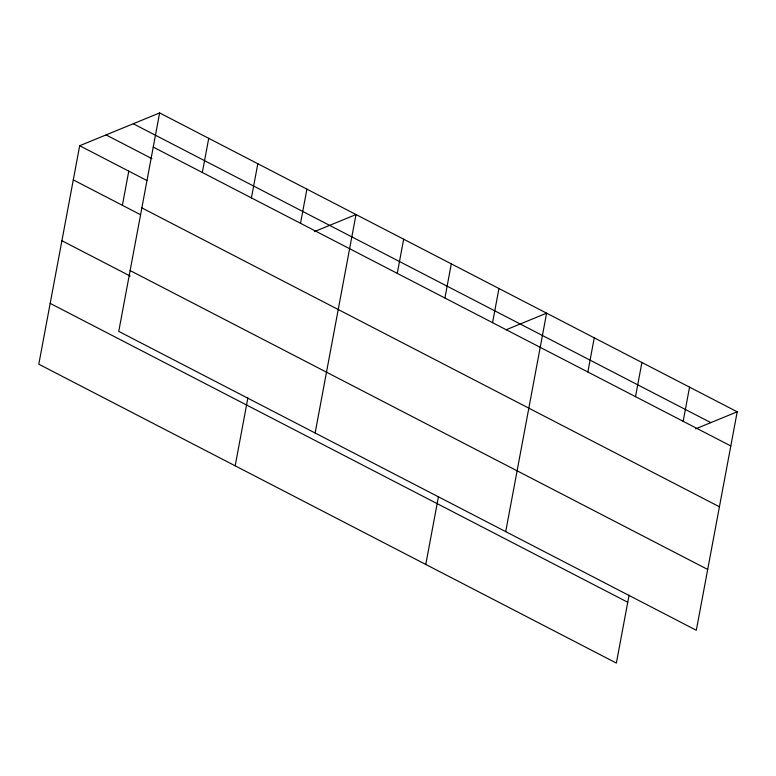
<?xml version="1.0" encoding="UTF-8"?>
<svg xmlns="http://www.w3.org/2000/svg" width="776" height="776" viewBox="0 0 776 776"><rect width="100%" height="100%" fill="white"/><g stroke="black" fill="none" stroke-linecap="round" stroke-linejoin="round"><path stroke-width="1.16" d="M159.633 112.927L118.747 331.381L696.314 630.267L737.2 411.804L159.633 112.927L79.686 145.733L38.8 364.196L616.367 663.073L629.074 595.163M122.385 205.3L128.777 171.137M202.332 172.495L208.725 138.332M251.424 197.899L257.816 163.736M235.176 465.813L247.883 397.904M300.516 223.304L306.908 189.14M315.124 433.008L356.009 214.545L314.396 231.617M397.264 273.365L403.656 239.202M444.91 298.023L451.302 263.859M425.772 564.443L438.479 496.533M492.556 322.68L498.949 288.517M505.719 531.638L546.605 313.174L506.088 329.8M587.859 371.995L594.251 337.832M635.505 396.652L641.898 362.489M683.161 421.31L689.554 387.146M695.597 428.876L737.2 411.804M133.249 123.753L710.816 422.629M153.241 147.091L730.808 445.967M106.069 134.908L151.96 158.653M79.686 145.733L146.916 180.527M141.853 207.9L719.42 506.786M73.293 179.896L140.524 214.69M130.125 270.562L707.702 569.448M61.905 240.715L130.213 276.062M50.178 303.377L627.755 602.263"/></g></svg>
